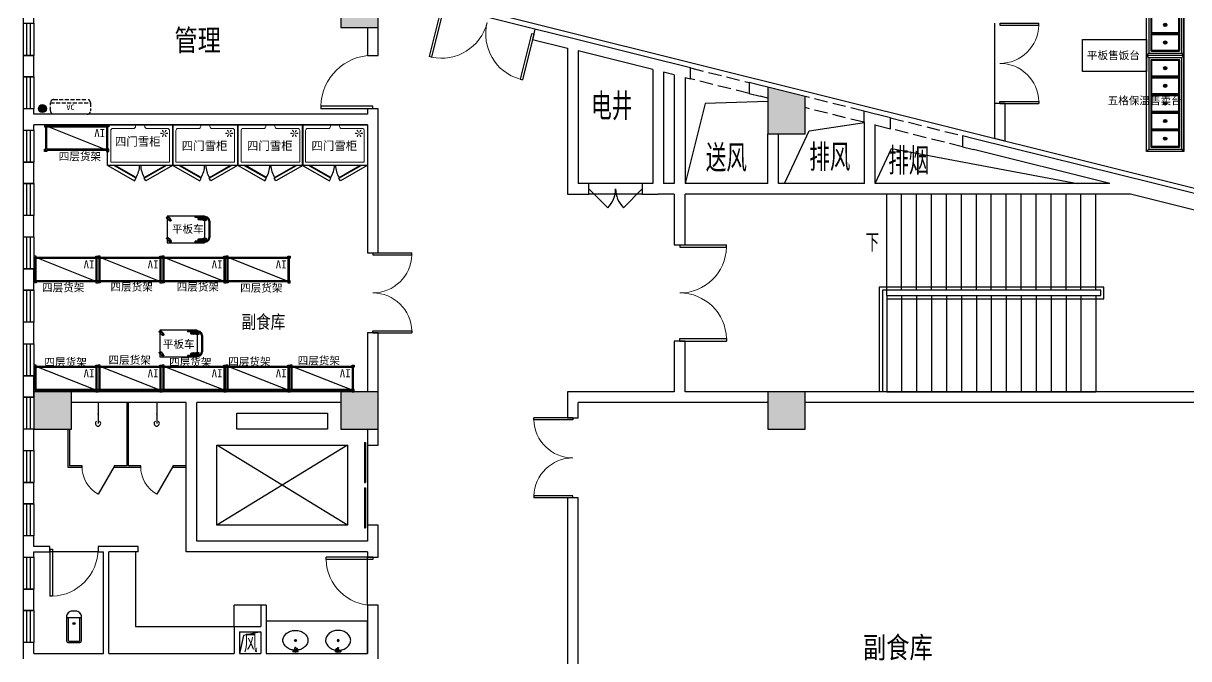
# Model space of a CAD drawing. Extents: x 1159254 to 1730927, y -477824 to -383968.
# Drawn here: x 1626080 to 1647919, y -435025 to -423125 of the extents above; entities that cross this region are included whole.
import ezdxf

# ---------------------------------------------------------------- set-up
doc = ezdxf.new("R2010")
doc.units = 0
doc.header["$LTSCALE"] = 1000
doc.linetypes.add('DASH', pattern=[0.35, 0.25, -0.1])
for name, color, linetype in [('0-空调出屋面', 41, 'Continuous'), ('COLUMN', 2, 'Continuous'), ('DIM_SYMB', 3, 'Continuous'), ('EVTR', 4, 'Continuous'), ('LATRINE', 6, 'Continuous'), ('LVTRY', 6, 'Continuous'), ('PUB_HATCH', 8, 'Continuous'), ('PUB_TEXT', 7, 'Continuous'), ('STAIR', 4, 'Continuous'), ('WALL', 6, 'Continuous'), ('WINDOW', 4, 'Continuous'), ('WS_厨房设备', 1, 'Continuous'), ('产品文字', 7, 'Continuous'), ('厨房布置', 4, 'Continuous'), ('空调', 205, 'Continuous')]:
    doc.layers.add(name, color=color, linetype=linetype)
doc.styles.add('_TCH_DIM', font='TSSDENG', dxfattribs={"width": 0.8, "bigfont": 'TSSDCHN'})
doc.styles.add('HZ-1', font='MingLiU.ttf', dxfattribs={"width": 0.8})
doc.styles.get("Standard").update_dxf_attribs({"font": '', "width": 0.8})
doc.styles.add('WMF-宋体1', font='')
doc.styles.get('Standard').set_extended_font_data('SimSun')
doc.styles.get('WMF-宋体1').set_extended_font_data('SimSun')

# ---------------------------------------------------------------- blocks, each defined once
blk = doc.blocks.new('fgjhgjghkgk')
at = {"layer": '空调', "linetype": 'DASH', "ltscale": 0.3}
for p, q in [((124108, 467971), (124108, 468601)), ((124168, 468661), (124320, 468661)), ((124320, 468661), (124320, 467911)), ((124380, 468601), (124380, 467971)), ((124320, 467911), (124168, 467911))]:
    blk.add_line(p, q, dxfattribs=at)
for centre, start, end in [((124168, 468601), 90, 180), ((124320, 468601), 0, 90), ((124168, 467971), 180, 270), ((124320, 467971), 270, 0)]:
    blk.add_arc(centre, 60, start, end, dxfattribs=at)
at = {"layer": '空调', "linetype": 'DASH', "ltscale": 0.3, "style": 'HZ-1', "text_generation_flag": 4}
blk.add_text('AC', height=100, rotation=270, dxfattribs=at).set_placement((124287, 468364))
blk = doc.blocks.new('*U60')
for p, q in [((20, 20), (20, 480)), ((20, 480), (1180, 480)), ((1180, 480), (1180, 20)), ((1180, 20), (20, 20))]:
    blk.add_line(p, q)
at = {"color": 252, "linetype": 'Continuous', "ltscale": 3}
blk.add_line((20, 480), (1180, 20), dxfattribs=at)
at = {"color": 252}
for p, q in [((40, 40), (40, 460)), ((40, 40), (40, 460)), ((40, 460), (1160, 460)), ((1160, 460), (1160, 40)), ((1160, 40), (40, 40))]:
    blk.add_line(p, q, dxfattribs=at)
for points in [[(40, 480), (40, 500), (0, 500), (0, 460), (20, 460)], [(1160, 480), (1160, 500), (1200, 500), (1200, 460), (1180, 460)], [(40, 20), (40, 0), (0, 0), (0, 40), (20, 40)], [(1160, 20), (1160, 0), (1200, 0), (1200, 40), (1180, 40)]]:
    blk.add_lwpolyline(points, dxfattribs=at)
blk.add_text('IV', height=150).set_placement((66, 80))
blk = doc.blocks.new('*U133')
at = {"linetype": 'Continuous'}
for p, q in [((0, 0), (0, 600)), ((0, 600), (1200, 600)), ((1200, 600), (1200, 0)), ((1200, 0), (0, 0))]:
    blk.add_line(p, q, dxfattribs=at)
blk = doc.blocks.new('Custom_78')
for p, q in [((40, 660), (0, 700)), ((0, 700), (1800, 700)), ((0, 0), (0, 700)), ((0, 700), (40, 660)), ((1800, 700), (1760, 660)), ((1800, 700), (1760, 660)), ((1800, 0), (1800, 700)), ((1800, 0), (0, 0)), ((1760, 40), (1800, 0)), ((1760, 40), (1800, 0))]:
    blk.add_line(p, q)
at = {"color": 253}
for p, q in [((1760, 660), (40, 660)), ((40, 660), (40, 40)), ((1760, 660), (1760, 40)), ((0, 0), (40, 40)), ((40, 40), (0, 0)), ((40, 40), (1760, 40))]:
    blk.add_line(p, q, dxfattribs=at)
at = {"color": 252}
for p, q in [((232, 379), (232, 321)), ((248, 379), (248, 321)), ((562, 379), (562, 321)), ((578, 379), (578, 321)), ((892, 379), (892, 321)), ((908, 379), (908, 321)), ((1222, 379), (1222, 321)), ((1238, 379), (1238, 321)), ((1552, 379), (1552, 321)), ((1568, 379), (1568, 321))]:
    blk.add_line(p, q, dxfattribs=at)
for points in [[(85, 615), (395, 615, -0.414214), (405, 605), (405, 95, -0.414214), (395, 85), (85, 85, -0.414214), (75, 95), (75, 605, -0.414214)], [(100, 600), (380, 600, -0.414214), (390, 590), (390, 110, -0.414214), (380, 100), (100, 100, -0.414214), (90, 110), (90, 590, -0.414214)], [(415, 615), (725, 615, -0.414214), (735, 605), (735, 95, -0.414214), (725, 85), (415, 85, -0.414214), (405, 95), (405, 605, -0.414214)], [(430, 600), (710, 600, -0.414214), (720, 590), (720, 110, -0.414214), (710, 100), (430, 100, -0.414214), (420, 110), (420, 590, -0.414214)], [(745, 615), (1055, 615, -0.414214), (1065, 605), (1065, 95, -0.414214), (1055, 85), (745, 85, -0.414214), (735, 95), (735, 605, -0.414214)], [(760, 600), (1040, 600, -0.414214), (1050, 590), (1050, 110, -0.414214), (1040, 100), (760, 100, -0.414214), (750, 110), (750, 590, -0.414214)], [(1075, 615), (1385, 615, -0.414214), (1395, 605), (1395, 95, -0.414214), (1385, 85), (1075, 85, -0.414214), (1065, 95), (1065, 605, -0.414214)], [(1090, 600), (1370, 600, -0.414214), (1380, 590), (1380, 110, -0.414214), (1370, 100), (1090, 100, -0.414214), (1080, 110), (1080, 590, -0.414214)], [(1405, 615), (1715, 615, -0.414214), (1725, 605), (1725, 95, -0.414214), (1715, 85), (1405, 85, -0.414214), (1395, 95), (1395, 605, -0.414214)], [(1420, 600), (1700, 600, -0.414214), (1710, 590), (1710, 110, -0.414214), (1700, 100), (1420, 100, -0.414214), (1410, 110), (1410, 590, -0.414214)]]:
    blk.add_lwpolyline(points, format="xyb", close=True, dxfattribs=at)
for centre in [(240, 350), (570, 350), (900, 350), (1230, 350), (1560, 350)]:
    blk.add_circle(centre, 30, dxfattribs=at)
blk = doc.blocks.new('带刹车脚轮')
h = blk.add_hatch(color=252)
h.dxf.hatch_style = 1
h.paths.add_polyline_path([(-11, -35), (-15, -35), (-15, -46), (-11, -50)])
h.paths.add_polyline_path([(15, -35), (11, -35), (11, -50), (15, -46)])
h.paths.add_polyline_path([(-11, 50), (-15, 46), (-15, 35), (-11, 35)])
h.paths.add_polyline_path([(15, 46), (11, 50), (11, 35), (15, 35)])
at = {"color": 252}
for p, q in [((-11, 50), (-11, 35)), ((-8, 50), (-8, 35)), ((-4, 50), (-4, 35)), ((0, 50), (0, 35)), ((0, 50), (0, 35)), ((4, 50), (4, 35)), ((8, 50), (8, 35)), ((11, 50), (11, 35)), ((-11, -50), (-11, -35)), ((-8, -35), (-8, -50)), ((-4, -35), (-4, -50)), ((0, -35), (0, -50)), ((0, -35), (0, -50)), ((4, -35), (4, -50)), ((8, -35), (8, -50)), ((11, -50), (11, -35))]:
    blk.add_line(p, q, dxfattribs=at)
at = {"color": 252, "linetype": 'Continuous'}
for p, q in [((-14, -59), (-14, -93)), ((-7, -59), (-7, -93)), ((0, -59), (0, -93)), ((7, -59), (7, -93)), ((14, -59), (14, -93))]:
    blk.add_line(p, q, dxfattribs=at)
blk.add_lwpolyline([(-22, -42), (-20, -40), (-20, 1), (20, 1), (20, -40), (22, -42), (25, -42), (27, -44), (27, -99), (25, -101), (-26, -101), (-28, -99), (-28, -44), (-26, -42), (-22, -42)], dxfattribs=at)
at = {"color": 252}
for points in [[(-20, 15), (-20, 33), (-18, 35), (18, 35), (20, 33), (20, 15)], [(-15, 35), (-15, 46), (-11, 50), (11, 50), (15, 46), (15, 35)], [(20, -15), (20, -33), (18, -35), (-18, -35), (-20, -33), (-20, -15)], [(15, -35), (15, -46), (11, -50), (-11, -50), (-15, -46), (-15, -35)]]:
    blk.add_lwpolyline(points, dxfattribs=at)
for radius in [25, 19.6]:
    blk.add_circle((0, 0), radius, dxfattribs=at)
blk = doc.blocks.new('脚轮')
h = blk.add_hatch(color=252)
h.dxf.hatch_style = 1
h.paths.add_polyline_path([(-11, -35), (-15, -35), (-15, -46), (-11, -50)])
h.paths.add_polyline_path([(15, -35), (11, -35), (11, -50), (15, -46)])
h.paths.add_polyline_path([(-11, 50), (-15, 46), (-15, 35), (-11, 35)])
h.paths.add_polyline_path([(15, 46), (11, 50), (11, 35), (15, 35)])
at = {"color": 252}
for p, q in [((-11, 50), (-11, 35)), ((-8, 50), (-8, 35)), ((-4, 50), (-4, 35)), ((0, 50), (0, 35)), ((0, 50), (0, 35)), ((4, 50), (4, 35)), ((8, 50), (8, 35)), ((11, 50), (11, 35)), ((-11, -50), (-11, -35)), ((-8, -35), (-8, -50)), ((-4, -35), (-4, -50)), ((0, -35), (0, -50)), ((0, -35), (0, -50)), ((4, -35), (4, -50)), ((8, -35), (8, -50)), ((11, -50), (11, -35))]:
    blk.add_line(p, q, dxfattribs=at)
for points in [[(-20, 15), (-20, 33), (-18, 35), (18, 35), (20, 33), (20, 15)], [(-15, 35), (-15, 46), (-11, 50), (11, 50), (15, 46), (15, 35)], [(20, -15), (20, -33), (18, -35), (-18, -35), (-20, -33), (-20, -15)], [(15, -35), (15, -46), (11, -50), (-11, -50), (-15, -46), (-15, -35)]]:
    blk.add_lwpolyline(points, dxfattribs=at)
for radius in [25, 19.6]:
    blk.add_circle((0, 0), radius, dxfattribs=at)
blk = doc.blocks.new('Custom_94')
for p, q in [((0, 700), (500, 700)), ((0, 700), (0, 700)), ((0, 700), (0, 0)), ((20, 756), (8, 711)), ((8, 711), (8, 668)), ((8, 668), (11, 661)), ((11, 661), (19, 658)), ((19, 658), (26, 661)), ((52, 788), (20, 756)), ((26, 661), (29, 668)), ((38, 745), (29, 711)), ((29, 711), (29, 668)), ((62, 770), (38, 745)), ((96, 800), (52, 788)), ((96, 779), (62, 770)), ((96, 800), (404, 800)), ((96, 779), (404, 779)), ((448, 788), (404, 800)), ((438, 770), (404, 779)), ((462, 745), (438, 770)), ((480, 756), (448, 788)), ((471, 711), (462, 745)), ((471, 711), (471, 668)), ((471, 668), (474, 661)), ((474, 661), (481, 658)), ((492, 711), (480, 756)), ((481, 658), (489, 661)), ((489, 661), (492, 668)), ((492, 711), (492, 668)), ((500, 679), (492, 679)), ((500, 0), (500, 700)), ((0, 0), (500, 0))]:
    blk.add_line(p, q)
at = {"color": 252}
for p, q in [((10, 663), (10, 522)), ((27, 663), (27, 522)), ((473, 663), (473, 522)), ((490, 663), (490, 522))]:
    blk.add_line(p, q, dxfattribs=at)
for centre, radius, start, end in [((18, 528), 10.5, 216.2302, 323.7698), ((482, 525), 9.09, 200.6774, 339.3226)]:
    blk.add_arc(centre, radius, start, end, dxfattribs=at)
at = {"color": 252, "rotation": 180}
for p in [(53, 631), (444, 632)]:
    blk.add_blockref('带刹车脚轮', p, dxfattribs=at)
at = {"rotation": 315}
for p in [(53, 33), (444, 33)]:
    blk.add_blockref('脚轮', p, dxfattribs=at)
blk = doc.blocks.new('$DorLib2D$00000002')
for p, q in [((-0.5, 0), (-0.5, 0.4875)), ((-0.475, 0.4875), (-0.5, 0.4875)), ((-0.475, 0), (-0.475, 0.4875)), ((0.475, 0), (0.475, 0.4875)), ((0.475, 0.4875), (0.5, 0.4875)), ((0.5, 0), (0.5, 0.4875)), ((-0.5, 0), (-0.475, 0)), ((0.5, 0), (0.475, 0))]:
    blk.add_line(p, q)
at = {"lineweight": 13}
for centre, start, end in [((-0.4875, 0), 0, 88.53072), ((0.4875, 0), 91.46928, 180)]:
    blk.add_arc(centre, 0.4875, start, end, dxfattribs=at)
blk = doc.blocks.new('_FZH')
blk.add_lwpolyline([(-0.5, -0.5), (0.5, -0.5), (0.5, 0.5), (-0.5, 0.5)], close=True)
at = {"layer": 'PUB_HATCH'}
blk.add_solid([(-0.5, -0.5), (0.5, -0.5), (-0.5, 0.5), (0.5, 0.5)], dxfattribs=at)
blk = doc.blocks.new('$DorLib2D$00000116')
at = {"color": 0}
for p, q in [((-0.5, 0), (-0.146, 0.354)), ((0.5, 0), (0.146, 0.354))]:
    blk.add_line(p, q, dxfattribs=at)
for centre, start, end in [((-0.5, 0), 0, 45), ((0.5, 0), 135, 180)]:
    blk.add_arc(centre, 0.5, start, end, dxfattribs=at)
blk = doc.blocks.new('$DORLIB2D$00000127')
at = {"color": 0}
for points in [[(-0.533, 0.795), (-0.533, 0.69)], [(-0.033, 0.795), (-0.533, 0.795)], [(-0.033, 0.795), (-0.033, 0.69)], [(0.533, 0.795), (0.033, 0.795)], [(0.033, 0.795), (0.033, 0.69)], [(0.533, 0.795), (0.533, 0.69)], [(-0.033, 0.69), (-0.533, 0.69)], [(0.533, 0.69), (0.033, 0.69)], [(0.5, 0.5), (-0.5, 0.5)]]:
    blk.add_lwpolyline(points, dxfattribs=at)
blk = doc.blocks.new('$DorLib2D$00000001')
for p, q in [((0.45, 0.975), (0.5, 0.975)), ((0.45, 0), (0.45, 0.975)), ((0.5, 0), (0.5, 0.975)), ((0.5, 0), (0.45, 0))]:
    blk.add_line(p, q)
at = {"lineweight": 13}
blk.add_arc((0.475, 0), 0.975, 91.4693, 180, dxfattribs=at)
blk = doc.blocks.new('$lvtry$00000194')
at = {"color": 0}
for p, q in [((-17, -27), (-17, -17)), ((17, -27), (17, -17))]:
    blk.add_line(p, q, dxfattribs=at)
blk.add_lwpolyline([(14, -39, -0.067374), (92, -53, -0.088152), (166, -93, -0.105269), (218, -155, -0.121685), (235, -224, -0.121685), (218, -292, -0.105269), (166, -355, -0.088152), (92, -394, -0.078966), (0, -409, -0.078966), (-92, -394, -0.088152), (-166, -355, -0.105269), (-218, -292, -0.121685), (-235, -224, -0.121685), (-218, -155, -0.105269), (-166, -93, -0.088152), (-92, -53, -0.059935), (-23, -40, -0.059935)], format="xyb", dxfattribs=at)
for centre, radius in [((0, -221), 20), ((0, -27), 16.7), ((0, -221), 15)]:
    blk.add_circle(centre, radius, dxfattribs=at)
for centre, radius, start, end in [((0, -17), 16.7, 0, 180), ((-40, -17), 10.1, 106.6096, 258.1648), ((-64, 250), 259, 274.7069, 282.3732), ((-75, -197), 173, 71.36, 79.1873), ((-29, -63), 6.77, 155.344, 308.3224), ((-171, 35), 166, 324.8411, 338.1337), ((-171, 35), 170, 324.8411, 331.3523), ((-29, -63), 3.37, 155.344, 308.3224), ((100, -178), 170, 132.3141, 138.8253), ((100, -178), 166, 125.5327, 138.8253), ((-12, -42), 10.6, 201.8924, 261.774), ((-381, -99), 372, 2.3982, 6.7627), ((0, -80), 9.9, 201.7837, 338.2163), ((64, 250), 259, 257.6268, 265.2931), ((381, -99), 372, 170.1008, 177.6018), ((75, -197), 173, 100.8127, 110.4191), ((40, -17), 10.1, 281.8352, 73.3904)]:
    blk.add_arc(centre, radius, start, end, dxfattribs=at)
for p in [(0, -27), (0, -221)]:
    blk.add_point(p, dxfattribs=at)
blk = doc.blocks.new('$lvtry$00000168')
at = {"color": 0}
blk.add_line((0, 0), (0, -395), dxfattribs=at)
blk.add_arc((0, -395), 50, 121.0332, 58.9668, dxfattribs=at)
for p in [(0, 0), (0, -223)]:
    blk.add_point(p, dxfattribs=at)
blk = doc.blocks.new('$TCHSYS$APDOOR2D')
blk.add_line((0.5, 0), (0, 0.866))
at = {"lineweight": 13}
blk.add_arc((0.5, 0), 1, 120, 180, dxfattribs=at)
blk = doc.blocks.new('$lvtry$00000200')
at = {"color": 0}
for p, q in [((-110, -40, 0), (-110, -470, 0)), ((100, -30, 0), (-100, -30, 0)), ((110, -470, 0), (110, -40, 0))]:
    blk.add_line(p, q, dxfattribs=at)
at = {"color": 0, "elevation": 0}
blk.add_lwpolyline([(100, 0), (-100, 0, 0.414214), (-140, -40), (-140, -480, 0.414214), (-30, -590), (30, -590, 0.414214), (140, -480), (140, -40, 0.414214)], format="xyb", close=True, dxfattribs=at)
blk.add_lwpolyline([(140, -470), (-140, -470)], dxfattribs=at)
at = {"color": 0}
blk.add_circle((0, -359, 0), 20, dxfattribs=at)
for centre, start, end in [((-100, -40, 0), 90, 180), ((100, -40, 0), 0, 90)]:
    blk.add_arc(centre, 10, start, end, dxfattribs=at)
for p in [(0, 0), (0, -359, 0)]:
    blk.add_point(p, dxfattribs=at)
blk = doc.blocks.new('$TCHSYS$WIN2D')
for p, q in [((-0.5, 0.5), (0.5, 0.5)), ((-0.5, 0.5), (-0.5, -0.5)), ((0.5, 0.5), (0.5, -0.5)), ((0.5, 0.167), (-0.5, 0.167)), ((0.5, -0.167), (-0.5, -0.167)), ((-0.5, -0.5), (0.5, -0.5))]:
    blk.add_line(p, q)
blk = doc.blocks.new('snow')
at = {"lineweight": -3}
for points in [[(-59, 13, 1.234515), (-57, -14), (0, 0)], [(-18, 58, 1.234515), (-41, 43), (0, 0)], [(0, 0), (-41, -42, 1.234515), (-19, -57)], [(41, 44, 1.234515), (17, 57), (0, 0)], [(0, 0), (58, -13, 1.234515), (59, 14)], [(0, 0), (17, -57, 1.234515), (41, -44)]]:
    blk.add_hatch(color=5, dxfattribs=at).paths.add_polyline_path(points)
blk = doc.blocks.new('Custom_45')
at = {"color": 252, "lineweight": -3}
for points in [[(5, 760), (4, 762), (506, 1052), (536, 1000), (121, 760)], [(121, 760), (528, 995), (533, 986), (141, 760)], [(1215, 760), (1216, 762), (714, 1052), (684, 1000), (1099, 760)], [(1099, 760), (692, 995), (687, 986), (1079, 760)]]:
    blk.add_lwpolyline(points, dxfattribs=at)
blk.add_lwpolyline([(0, 760), (1220, 760), (1220, 0), (0, 0)], close=True)
at = {"color": 252, "lineweight": 20}
blk.add_lwpolyline([(1160, 700), (1160, 110, -0.414214), (1120, 70), (736, 70, 0.414214), (696, 30), (696, 0), (524, 0), (524, 30, 0.414214), (484, 70), (100, 70, -0.414214), (60, 110), (60, 700)], format="xyb", close=True, dxfattribs=at)
at = {"color": 252, "linetype": 'Continuous', "lineweight": -3, "ltscale": 5}
for centre, start, end in [((129, 742), 2.1551, 31.183), ((1091, 742), 148.817, 177.8449)]:
    blk.add_arc(centre, 472, start, end, dxfattribs=at)
at = {"color": 252, "lineweight": -3}
blk.add_blockref('snow', (160, 161), dxfattribs=at)

msp = doc.modelspace()

# ---------------------------------------------------------------- hatches: boundary and pattern name
at = {"layer": '0-空调出屋面'}
h = msp.add_hatch(dxfattribs=at)
h.set_pattern_fill('ANSI31', color=256, scale=10, style=0)
h.set_pattern_definition([(315, (1626372.533, -424657.834), (-11.2253, -11.2253), [])])
h.paths.add_polyline_path([(1626372.5, -424722.8, -1), (1626502.5, -424722.8, -1)])
at = {"layer": 'PUB_HATCH'}
for points in [[(1632030.1, -423200.4), (1632730.1, -423200.4), (1632730.1, -422500.5), (1632030.1, -422325.9)], [(1640029.8, -425195), (1640729.8, -425195), (1640729.8, -424495), (1640029.8, -424320.5)]]:
    msp.add_hatch(color=256, dxfattribs=at).paths.add_polyline_path(points)

# ---------------------------------------------------------------- linework, layer by layer
for points in [[(1640029.8, -424588.9), (1638856.2, -424624.4), (1638479.8, -426124.8)], [(1640347.1, -426124.8), (1640804.6, -425138.7), (1641845.4, -424979.3)], [(1642045.4, -426124.8), (1642348.1, -425472.3), (1645836.7, -426124.8)], [(1630529.8, -434524.8), (1630208.3, -434588.1), (1630129.8, -434924.8)]]:
    msp.add_lwpolyline(points)
at = {"layer": '0-空调出屋面'}
for radius in [75, 65]:
    msp.add_circle((1626437.5, -424722.8), radius, dxfattribs=at)
at = {"layer": 'COLUMN'}
for p, q in [((1632030.1, -422325.9), (1632030.1, -423200.4)), ((1632730.1, -423200.4), (1632730.1, -422500.5)), ((1632030.1, -423200.4), (1632730.1, -423200.4)), ((1638579.8, -423959), (1638332.5, -423897.3)), ((1638579.8, -424165.1), (1638579.8, -423959)), ((1638479.8, -424140.1), (1638579.8, -424165.1)), ((1639900.7, -424288.3), (1639679.8, -424233.2)), ((1639679.8, -424233.2), (1639679.8, -424439.3)), ((1640729.8, -424495), (1640029.8, -424320.5)), ((1640029.8, -424320.5), (1640029.8, -425195)), ((1639679.8, -424439.3), (1639888.7, -424491.4)), ((1640729.8, -425195), (1640729.8, -424495)), ((1642050.7, -424824.4), (1641829.8, -424769.3)), ((1641829.8, -424769.3), (1641829.8, -424975.4)), ((1641829.8, -424975.4), (1641845.4, -424979.3)), ((1642329.8, -424893.9), (1642082.5, -424832.3)), ((1642329.8, -425100.1), (1642329.8, -424893.9)), ((1640029.8, -425195), (1640729.8, -425195)), ((1642036.3, -425017.5), (1642034.1, -425026.3)), ((1642034.1, -425026.3), (1642329.8, -425100.1)), ((1644279.8, -425040.9), (1644279.8, -425275.4)), ((1644479.8, -425326.9), (1644479.8, -425040.9)), ((1643900.7, -425285.6), (1643679.8, -425230.5)), ((1643679.8, -425230.5), (1643679.8, -425436.7)), ((1644279.8, -425275.4), (1644479.8, -425326.9)), ((1643679.8, -425436.7), (1643888.7, -425488.7))]:
    msp.add_line(p, q, dxfattribs=at)
at = {"layer": 'COLUMN', "linetype": 'DASH'}
for p, q in [((1638579.8, -423959), (1639679.8, -424233.2)), ((1639679.8, -424439.3), (1638579.8, -424165.1)), ((1641829.8, -424769.3), (1640729.8, -424495)), ((1641829.8, -424978.3), (1640729.8, -424704)), ((1642329.8, -424893.9), (1643679.8, -425230.5)), ((1643679.8, -425436.7), (1642329.8, -425100.1))]:
    msp.add_line(p, q, dxfattribs=at)
at = {"layer": 'DIM_SYMB'}
msp.add_lwpolyline([(1642119.8, -427224.8, 0, 0, 0), (1647079.8, -427224.8, 0, 0, 0), (1647079.8, -429124.8, 0, 0, 0), (1642699.8, -429124.8, 80, 0, 0), (1642399.8, -429124.8, 0, 0, 0)], format="xyseb", dxfattribs=at)
at = {"layer": 'EVTR'}
for p, q in [((1630079.8, -430724.8), (1630079.8, -430424.8)), ((1630079.8, -430424.8), (1631779.8, -430424.8)), ((1631779.8, -430424.8), (1631779.8, -430724.8)), ((1631779.8, -430724.8), (1630079.8, -430724.8)), ((1629704.8, -432524.8), (1629704.8, -431024.8)), ((1629704.8, -431024.8), (1632154.8, -431024.8)), ((1632154.8, -431024.8), (1629704.8, -432524.8)), ((1632154.8, -432524.8), (1629704.8, -431024.8)), ((1632154.8, -431024.8), (1632154.8, -432524.8)), ((1632154.8, -432524.8), (1629704.8, -432524.8))]:
    msp.add_line(p, q, dxfattribs=at)
at = {"layer": 'LATRINE'}
for p, q in [((1628017.3, -430224.8), (1628017.3, -431412.3)), ((1628042.3, -430224.8), (1628017.3, -430224.8)), ((1628042.3, -430224.8), (1628042.3, -431412.3)), ((1626917.3, -430724.8), (1626917.3, -431437.3)), ((1626942.3, -430724.8), (1626942.3, -431412.3)), ((1626917.3, -431437.3), (1627179.8, -431437.3)), ((1627179.8, -431412.3), (1626942.3, -431412.3)), ((1627179.8, -431437.3), (1627179.8, -431412.3)), ((1628017.3, -431412.3), (1627779.8, -431412.3)), ((1627779.8, -431412.3), (1627779.8, -431437.3)), ((1627779.8, -431437.3), (1628029.8, -431437.3)), ((1628029.8, -431437.3), (1628279.8, -431437.3)), ((1628279.8, -431412.3), (1628042.3, -431412.3)), ((1628279.8, -431437.3), (1628279.8, -431412.3)), ((1629129.8, -431412.3), (1628879.8, -431412.3)), ((1628879.8, -431412.3), (1628879.8, -431437.3)), ((1628879.8, -431437.3), (1629129.8, -431437.3)), ((1629129.8, -431437.3), (1629129.8, -431412.3))]:
    msp.add_line(p, q, dxfattribs=at)
at = {"layer": 'LVTRY'}
msp.add_line((1630529.8, -434024.8), (1630029.8, -434024.8), dxfattribs=at)
msp.add_lwpolyline([(1628179.8, -433024.8), (1628179.8, -434424.8), (1630029.8, -434424.8), (1630029.8, -434024.8)], dxfattribs=at)
msp.add_lwpolyline([(1630629.8, -434924.8), (1632529.8, -434924.8), (1632529.8, -434324.8), (1630629.8, -434324.8)], close=True, dxfattribs=at)
at = {"layer": 'STAIR', "color": 8, "ltscale": 3}
msp.add_line((1626428.2, -420826.2), (1648379.8, -426299.3), dxfattribs=at)
at = {"layer": 'STAIR'}
for p, q in [((1646179.8, -426324.8), (1642259.8, -426324.8)), ((1642259.8, -428124.8), (1642259.8, -426324.8)), ((1642539.8, -428124.8), (1642539.8, -426324.8)), ((1642819.8, -428124.8), (1642819.8, -426324.8)), ((1643099.8, -428124.8), (1643099.8, -426324.8)), ((1643379.8, -428124.8), (1643379.8, -426324.8)), ((1643659.8, -428124.8), (1643659.8, -426324.8)), ((1643939.8, -428124.8), (1643939.8, -426324.8)), ((1644219.8, -428124.8), (1644219.8, -426324.8)), ((1644499.8, -428124.8), (1644499.8, -426324.8)), ((1644779.8, -428124.8), (1644779.8, -426324.8)), ((1645059.8, -428124.8), (1645059.8, -426324.8)), ((1645339.8, -428124.8), (1645339.8, -426324.8)), ((1645619.8, -428124.8), (1645619.8, -426324.8)), ((1645899.8, -428124.8), (1645899.8, -426324.8)), ((1646179.8, -428124.8), (1646179.8, -426324.8)), ((1646329.8, -428064.8), (1642119.8, -428064.8)), ((1642119.8, -428064.8), (1642119.8, -430024.8)), ((1646269.8, -428124.8), (1642179.8, -428124.8)), ((1642179.8, -428124.8), (1642179.8, -430024.8)), ((1642259.8, -428224.8), (1642259.8, -428124.8)), ((1646179.8, -428124.8), (1642259.8, -428124.8)), ((1642259.8, -428224.8), (1646179.8, -428224.8)), ((1642259.8, -428224.8), (1642259.8, -430024.8)), ((1642259.8, -428224.8), (1646269.8, -428224.8)), ((1642259.8, -428224.8), (1642259.8, -428284.8)), ((1642539.8, -428224.8), (1642539.8, -430024.8)), ((1642819.8, -428224.8), (1642819.8, -430024.8)), ((1643099.8, -428224.8), (1643099.8, -430024.8)), ((1643379.8, -428224.8), (1643379.8, -430024.8)), ((1643659.8, -428224.8), (1643659.8, -430024.8)), ((1643939.8, -428224.8), (1643939.8, -430024.8)), ((1644219.8, -428224.8), (1644219.8, -430024.8)), ((1644499.8, -428224.8), (1644499.8, -430024.8)), ((1644779.8, -428224.8), (1644779.8, -430024.8)), ((1645059.8, -428224.8), (1645059.8, -430024.8)), ((1645339.8, -428224.8), (1645339.8, -430024.8)), ((1645619.8, -428224.8), (1645619.8, -430024.8)), ((1645899.8, -428224.8), (1645899.8, -430024.8)), ((1646179.8, -428224.8), (1646179.8, -430024.8)), ((1646269.8, -428224.8), (1646269.8, -428124.8)), ((1646329.8, -428284.8), (1646329.8, -428064.8)), ((1642259.8, -428284.8), (1646329.8, -428284.8)), ((1642179.8, -430024.8), (1642119.8, -430024.8)), ((1642259.8, -430024.8), (1646179.8, -430024.8))]:
    msp.add_line(p, q, dxfattribs=at)
at = {"layer": 'WALL', "color": 3}
msp.add_line((1647829.8, -425524.7), (1647829.8, -399924.8), dxfattribs=at)
at = {"layer": 'WALL'}
for p, q in [((1626079.8, -420842.4), (1626079.8, -423124.8)), ((1626279.8, -423124.8), (1626279.8, -421098.3)), ((1626079.8, -423124.8), (1626279.8, -423124.8)), ((1632529.8, -423200.4), (1632529.8, -423724.8)), ((1632729.8, -423724.8), (1632729.8, -423200.4)), ((1635668.2, -423233), (1635619.8, -423427.1)), ((1636404, -423416.5), (1635668.2, -423233)), ((1635619.8, -423427.1), (1636279.8, -423591.6)), ((1638004, -423815.4), (1636404, -423416.5)), ((1636279.8, -423591.6), (1636279.8, -426324.8)), ((1636479.8, -423641.5), (1636479.8, -426124.8)), ((1637879.8, -423990.5), (1636479.8, -423641.5)), ((1626279.8, -423724.8), (1626079.8, -423724.8)), ((1626079.8, -423724.8), (1626079.8, -424124.8)), ((1626279.8, -424124.8), (1626279.8, -423724.8)), ((1632529.8, -423724.8), (1632729.8, -423724.8)), ((1638332.5, -423897.3), (1638004, -423815.4)), ((1637879.8, -423990.5), (1637879.8, -426124.8)), ((1638079.8, -424040.4), (1638079.8, -426124.8)), ((1638279.8, -424090.3), (1638079.8, -424040.4)), ((1638279.8, -424090.3), (1638279.8, -426124.8)), ((1626079.8, -424124.8), (1626279.8, -424124.8)), ((1638479.8, -424140.1), (1638479.8, -426124.8)), ((1640029.8, -424320.5), (1639900.7, -424288.3)), ((1640029.8, -424526.6), (1639888.7, -424491.4)), ((1626279.8, -424724.8), (1626079.8, -424724.8)), ((1626079.8, -424724.8), (1626079.8, -424924.8)), ((1626279.8, -424824.8), (1626279.8, -424724.8)), ((1632729.8, -424724.8), (1632529.8, -424724.8)), ((1632529.8, -424724.8), (1632529.8, -424824.8)), ((1632729.8, -424924.8), (1632729.8, -424724.8)), ((1644479.8, -424624.8), (1644279.8, -424624.8)), ((1644279.8, -424624.8), (1644279.8, -425040.9)), ((1644479.8, -425040.9), (1644479.8, -424624.8)), ((1626079.8, -424924.8), (1626079.8, -425124.8)), ((1632529.8, -424824.8), (1626279.8, -424824.8)), ((1632729.8, -427424.8), (1632729.8, -424924.8)), ((1641845.4, -426124.8), (1641845.4, -424979.3)), ((1642082.5, -424832.3), (1642050.7, -424824.4)), ((1626079.8, -425124.8), (1626279.8, -425124.8)), ((1632529.8, -425024.8), (1626279.8, -425024.8)), ((1626279.8, -425124.8), (1626279.8, -425024.8)), ((1632529.8, -425024.8), (1632529.8, -427424.8)), ((1640029.8, -426124.8), (1640029.8, -425195)), ((1640229.8, -426124.8), (1640229.8, -425195)), ((1642045.4, -426124.8), (1642045.4, -425029.2)), ((1647278.3, -426127.8), (1643900.7, -425285.6)), ((1646439.7, -426124.8), (1643888.7, -425488.7)), ((1626279.8, -425724.8), (1626079.8, -425724.8)), ((1626079.8, -425724.8), (1626079.8, -426124.8)), ((1626279.8, -426124.8), (1626279.8, -425724.8)), ((1626079.8, -426124.8), (1626279.8, -426124.8)), ((1636679.8, -426124.8), (1636479.8, -426124.8)), ((1636679.8, -426324.8), (1636679.8, -426124.8)), ((1637879.8, -426124.8), (1637679.8, -426124.8)), ((1637679.8, -426124.8), (1637679.8, -426324.8)), ((1638279.8, -426124.8), (1638079.8, -426124.8)), ((1640029.8, -426124.8), (1638479.8, -426124.8)), ((1641845.4, -426124.8), (1640229.8, -426124.8)), ((1646439.7, -426124.8), (1642045.4, -426124.8)), ((1648029.8, -426315.1), (1647278.3, -426127.8)), ((1636279.8, -426324.8), (1636679.8, -426324.8)), ((1637679.8, -426324.8), (1637979.8, -426324.8)), ((1638279.8, -426324.8), (1637979.8, -426324.8)), ((1638279.8, -426324.8), (1638279.8, -427274.8)), ((1638479.8, -427274.8), (1638479.8, -426324.8)), ((1640129.8, -426324.8), (1638479.8, -426324.8)), ((1641945.4, -426324.8), (1640129.8, -426324.8)), ((1646828.5, -426324.8), (1641945.4, -426324.8)), ((1648029.8, -426624.3), (1646828.5, -426324.8)), ((1626279.8, -426724.8), (1626079.8, -426724.8)), ((1626079.8, -426724.8), (1626079.8, -427124.8)), ((1626279.8, -427124.8), (1626279.8, -426724.8)), ((1626079.8, -427124.8), (1626279.8, -427124.8)), ((1638279.8, -427274.8), (1638479.8, -427274.8)), ((1632529.8, -427424.8), (1632729.8, -427424.8)), ((1626279.8, -427724.8), (1626079.8, -427724.8)), ((1626079.8, -427724.8), (1626079.8, -428124.8)), ((1626279.8, -428124.8), (1626279.8, -427724.8)), ((1626079.8, -428124.8), (1626279.8, -428124.8)), ((1626279.8, -428724.8), (1626079.8, -428724.8)), ((1626079.8, -428724.8), (1626079.8, -429124.8)), ((1626279.8, -429124.8), (1626279.8, -428724.8)), ((1626079.8, -429124.8), (1626279.8, -429124.8)), ((1632729.8, -428924.8), (1632529.8, -428924.8)), ((1632529.8, -428924.8), (1632529.8, -430024.8)), ((1632729.8, -430024.8), (1632729.8, -428924.8)), ((1638479.8, -429074.8), (1638279.8, -429074.8)), ((1638279.8, -429074.8), (1638279.8, -430024.8)), ((1638479.8, -430024.8), (1638479.8, -429074.8)), ((1626279.8, -429724.8), (1626079.8, -429724.8)), ((1626079.8, -429724.8), (1626079.8, -430124.8)), ((1626279.8, -430124.8), (1626279.8, -429724.8)), ((1626079.8, -430124.8), (1626279.8, -430124.8)), ((1629229.8, -430024.8), (1626979.8, -430024.8)), ((1629129.8, -430224.8), (1626979.8, -430224.8)), ((1629129.8, -433024.8), (1629129.8, -430224.8)), ((1632029.8, -430024.8), (1629229.8, -430024.8)), ((1632029.8, -430224.8), (1629329.8, -430224.8)), ((1629329.8, -432824.8), (1629329.8, -430224.8)), ((1638279.8, -430024.8), (1636279.8, -430024.8)), ((1636279.8, -430024.8), (1636279.8, -430514.2)), ((1638379.8, -430224.8), (1636479.8, -430224.8)), ((1636479.8, -430514.2), (1636479.8, -430224.8)), ((1640029.8, -430224.8), (1638379.8, -430224.8)), ((1640029.8, -430024.8), (1638479.8, -430024.8)), ((1648029.8, -430024.8), (1640729.8, -430024.8)), ((1648029.8, -430224.8), (1640729.8, -430224.8)), ((1636279.8, -430514.2), (1636479.8, -430514.2)), ((1626279.8, -430724.8), (1626079.8, -430724.8)), ((1626079.8, -430724.8), (1626079.8, -431124.8)), ((1626279.8, -431124.8), (1626279.8, -430724.8)), ((1632529.8, -430724.8), (1632529.8, -431024.8)), ((1632729.8, -431024.8), (1632729.8, -430724.8)), ((1632529.8, -431024.8), (1632729.8, -431024.8)), ((1626079.8, -431124.8), (1626279.8, -431124.8)), ((1626279.8, -431724.8), (1626079.8, -431724.8)), ((1626079.8, -431724.8), (1626079.8, -432124.8)), ((1626279.8, -432124.8), (1626279.8, -431724.8)), ((1626079.8, -432124.8), (1626279.8, -432124.8)), ((1636479.8, -432014.2), (1636279.8, -432014.2)), ((1636279.8, -432014.2), (1636279.8, -438524.8)), ((1636479.8, -438524.8), (1636479.8, -432014.2)), ((1632729.8, -432524.8), (1632529.8, -432524.8)), ((1632529.8, -432524.8), (1632529.8, -432824.8)), ((1632729.8, -432924.8), (1632729.8, -432524.8)), ((1626279.8, -432724.8), (1626079.8, -432724.8)), ((1626079.8, -432724.8), (1626079.8, -432924.8)), ((1626279.8, -432924.8), (1626279.8, -432724.8)), ((1632529.8, -432824.8), (1629329.8, -432824.8)), ((1626079.8, -432924.8), (1626079.8, -433124.8)), ((1626579.8, -432924.8), (1626279.8, -432924.8)), ((1626279.8, -433024.8), (1626579.8, -433024.8)), ((1626279.8, -433124.8), (1626279.8, -433024.8)), ((1626579.8, -433024.8), (1626579.8, -432924.8)), ((1627579.8, -432924.8), (1627479.8, -432924.8)), ((1627479.8, -432924.8), (1627479.8, -433024.8)), ((1627479.8, -433024.8), (1627579.8, -433024.8)), ((1628229.8, -432924.8), (1627579.8, -432924.8)), ((1627579.8, -434924.8), (1627579.8, -433024.8)), ((1628229.8, -433024.8), (1627679.8, -433024.8)), ((1627679.8, -434924.8), (1627679.8, -433024.8)), ((1628229.8, -433024.8), (1628229.8, -432924.8)), ((1632529.8, -433024.8), (1629129.8, -433024.8)), ((1632529.8, -433024.8), (1632529.8, -433124.8)), ((1632729.8, -433124.8), (1632729.8, -432924.8)), ((1626079.8, -433124.8), (1626279.8, -433124.8)), ((1632529.8, -433124.8), (1632729.8, -433124.8)), ((1626279.8, -433724.8), (1626079.8, -433724.8)), ((1626079.8, -433724.8), (1626079.8, -434124.8)), ((1626279.8, -434124.8), (1626279.8, -433724.8)), ((1626079.8, -434124.8), (1626279.8, -434124.8)), ((1630529.8, -434024.8), (1630529.8, -434424.8)), ((1630629.8, -434024.8), (1630529.8, -434024.8)), ((1630629.8, -434024.8), (1630629.8, -434524.8)), ((1632729.8, -434024.8), (1632529.8, -434024.8)), ((1632529.8, -434024.8), (1632529.8, -434924.8)), ((1632729.8, -435024.8), (1632729.8, -434024.8)), ((1630029.8, -434424.8), (1630529.8, -434424.8)), ((1630029.8, -434424.8), (1630029.8, -434924.8)), ((1630129.8, -434524.8), (1630529.8, -434524.8)), ((1630129.8, -434524.8), (1630129.8, -434924.8)), ((1630529.8, -434524.8), (1630529.8, -434924.8)), ((1630629.8, -434524.8), (1630629.8, -434924.8)), ((1626279.8, -434724.8), (1626079.8, -434724.8)), ((1626079.8, -434724.8), (1626079.8, -435024.8)), ((1626279.8, -434924.8), (1626279.8, -434724.8)), ((1626279.8, -434924.8), (1627579.8, -434924.8)), ((1627679.8, -434924.8), (1629079.8, -434924.8)), ((1629079.8, -434924.8), (1630029.8, -434924.8)), ((1630129.8, -434924.8), (1630529.8, -434924.8)), ((1630629.8, -434924.8), (1632529.8, -434924.8))]:
    msp.add_line(p, q, dxfattribs=at)
at = {"layer": 'WINDOW'}
for p, q in [((1635668.2, -423233), (1633921.6, -422797.6)), ((1644279.8, -423124.8), (1644279.8, -424624.8)), ((1637679.8, -426124.8), (1636679.8, -426124.8)), ((1637679.8, -426324.8), (1636679.8, -426324.8)), ((1627479.8, -433024.8), (1626579.8, -433024.8)), ((1632529.8, -434024.8), (1632529.8, -433124.8))]:
    msp.add_line(p, q, dxfattribs=at)
at = {"layer": '厨房布置', "color": 3}
msp.add_line((1647829.8, -425524.7), (1647829.8, -399924.8), dxfattribs=at)

# ---------------------------------------------------------------- block references
at = {"layer": 'COLUMN', "xscale": 700, "yscale": 700, "zscale": 700}
for p in [(1626629.8, -430374.8), (1632379.8, -430374.8), (1640379.8, -430374.8)]:
    msp.add_blockref('_FZH', p, dxfattribs=at)
at = {"layer": 'LATRINE', "xscale": 600, "yscale": -600, "zscale": 25}
for p in [(1627479.8, -431424.8), (1628579.8, -431424.8)]:
    msp.add_blockref('$TCHSYS$APDOOR2D', p, dxfattribs=at)
at = {"layer": 'LVTRY'}
for p in [(1627479.8, -430224.8), (1628579.8, -430224.8)]:
    msp.add_blockref('$lvtry$00000168', p, dxfattribs=at)
at = {"layer": 'LVTRY', "rotation": 180}
for name, p in [('$lvtry$00000200', (1627029.8, -434724.8)), ('$lvtry$00000194', (1631179.8, -434904.8))]:
    msp.add_blockref(name, p, dxfattribs=at)
at = {"layer": 'LVTRY', "yscale": -1}
msp.add_blockref('$lvtry$00000194', (1631979.8, -434904.8), dxfattribs=at)
at = {"layer": 'WINDOW'}
for name, p, xscale, yscale, zscale, rotation in [('$DorLib2D$00000002', (1634770.7, -423112.3), 1800, 1800, 1800, 165.9999999767599), ('$TCHSYS$WIN2D', (1626179.8, -423424.8), -600, 200, -600, 90), ('$DorLib2D$00000002', (1644379.8, -423874.8), 1500, 1500, 1500, 269.9999999996534), ('$DorLib2D$00000001', (1632629.8, -424224.8), -1000, 1000, -1000, 90), ('$TCHSYS$WIN2D', (1626179.8, -424424.8), -600, -200, -600, 90), ('$TCHSYS$WIN2D', (1626179.8, -425424.8), -600, 200, -600, 90), ('$TCHSYS$WIN2D', (1626179.8, -426424.8), -600, -200, -600, 90), ('$DorLib2D$00000116', (1637179.8, -426224.8), 1000, 1000, 1000, 180), ('$TCHSYS$WIN2D', (1626179.8, -427424.8), -600, 200, -600, 90), ('$DorLib2D$00000002', (1638379.8, -428174.8), 1800, 1800, 1800, 269.9999999998768), ('$DorLib2D$00000002', (1632629.8, -428174.8), -1500, -1500, -1500, 90), ('$TCHSYS$WIN2D', (1626179.8, -428424.8), -600, -200, -600, 90), ('$TCHSYS$WIN2D', (1626179.8, -429424.8), -600, 200, -600, 90), ('$TCHSYS$WIN2D', (1626179.8, -430424.8), -600, -200, -600, 90), ('$DorLib2D$00000002', (1636379.8, -431264.2), -1500, 1500, -1500, 89.99999999997647), ('$DORLIB2D$00000127', (1632629.8, -431774.8), 1500, 200, 1500, 90), ('$TCHSYS$WIN2D', (1626179.8, -431424.8), -600, 200, -600, 90), ('$TCHSYS$WIN2D', (1626179.8, -432424.8), -600, -200, -600, 90), ('$DorLib2D$00000001', (1627029.8, -432974.8), 900, 900, 900, 180), ('$TCHSYS$WIN2D', (1626179.8, -433424.8), -600, 200, -600, 90.00000000000635), ('$DorLib2D$00000001', (1632629.8, -433574.8), 900, 900, 900, 90), ('$TCHSYS$WIN2D', (1626179.8, -434424.8), -600, -200, -600, 90.00000000000635)]:
    msp.add_blockref(name, p, dxfattribs=dict(at, xscale=xscale, yscale=yscale, zscale=zscale, rotation=rotation))
at = {"layer": 'WS_厨房设备'}
for name, p, rotation in [('Custom_78', (1647829.8, -423724.7), 89.99999999999997), ('*U133', (1647129.8, -423424.7), 180), ('Custom_78', (1647829.8, -425524.7), 89.99999999999997), ('*U60', (1627679.8, -425024.8), 180), ('Custom_45', (1628879.8, -425024.8), 180), ('Custom_45', (1630099.8, -425024.8), 180), ('Custom_45', (1631319.8, -425024.8), 180), ('Custom_45', (1632529.8, -425024.8), 180), ('Custom_94', (1628775.3, -426734.3), 270), ('*U60', (1627479.8, -427486.2), 180), ('*U60', (1628679.8, -427486.2), 180), ('*U60', (1629879.8, -427486.2), 180), ('*U60', (1631079.8, -427486.2), 180), ('Custom_94', (1628637.4, -428874.2), 270), ('*U60', (1627479.8, -429524.8), 180), ('*U60', (1628679.8, -429524.8), 180), ('*U60', (1629879.8, -429524.8), 180), ('*U60', (1631079.8, -429524.8), 180), ('*U60', (1632279.8, -429524.8), 180)]:
    msp.add_blockref(name, p, dxfattribs=dict(at, rotation=rotation))
at = {"layer": '空调', "rotation": 90}
msp.add_blockref('fgjhgjghkgk', (2095250, -548933.2), dxfattribs=at)

# ---------------------------------------------------------------- texts
at = {"color": 7, "lineweight": 0, "style": 'WMF-宋体1'}
for p in [(1627796.1, -425418.9), (1629048.8, -425498.7), (1630268.8, -425498.7), (1631478.8, -425498.7)]:
    msp.add_text('四门雪柜', height=157.34, dxfattribs=at).set_placement(p)
at = {"layer": 'PUB_TEXT', "width": 0.8}
for s, p in [('管理', (1628912.1, -423640.1)), ('副食库', (1641814.9, -435013.4))]:
    msp.add_text(s, height=398.73, dxfattribs=at).set_placement(p)
at = {"layer": 'PUB_TEXT', "style": '_TCH_DIM', "width": 0.8}
for s, height, p in [('电井', 506.38, (1636722.4, -424936.5)), ('送风', 506.38, (1638869.5, -425905)), ('排风', 506.38, (1640809.4, -425892.5)), ('排烟', 506.38, (1642288.1, -425959.5)), ('下', 337.6, (1641862.9, -427399.8)), ('风', 337.6, (1630213.3, -434909))]:
    msp.add_text(s, height=height, dxfattribs=at).set_placement(p)
at = {"layer": 'WALL', "insert": (1630170.3, -428591.4), "char_height": 250, "width": 1717.697, "attachment_point": 1}
msp.add_mtext('{\\C0;副食库}', dxfattribs=at)
at = {"layer": '产品文字', "color": 7, "lineweight": 0, "style": 'WMF-宋体1'}
for s, p in [('平板售饭台', (1646011.9, -423798.1)), ('五格保温售卖台', (1646399, -424645.1)), ('四层货架', (1626743, -425692)), ('平板车', (1628865.4, -427051.2)), ('四层货架', (1626430.1, -428148.9)), ('四层货架', (1627712.8, -428133.7)), ('四层货架', (1628953.5, -428133.7)), ('四层货架', (1630143, -428153.4)), ('平板车', (1628694.8, -429206.9)), ('四层货架', (1627676.1, -429503.8)), ('四层货架', (1631219.8, -429515.7)), ('四层货架', (1626475.5, -429544.8)), ('四层货架', (1628812.2, -429544.8)), ('四层货架', (1629919.8, -429534.8))]:
    msp.add_text(s, height=145.52, dxfattribs=at).set_placement(p)

doc.saveas('drawing.dxf')
